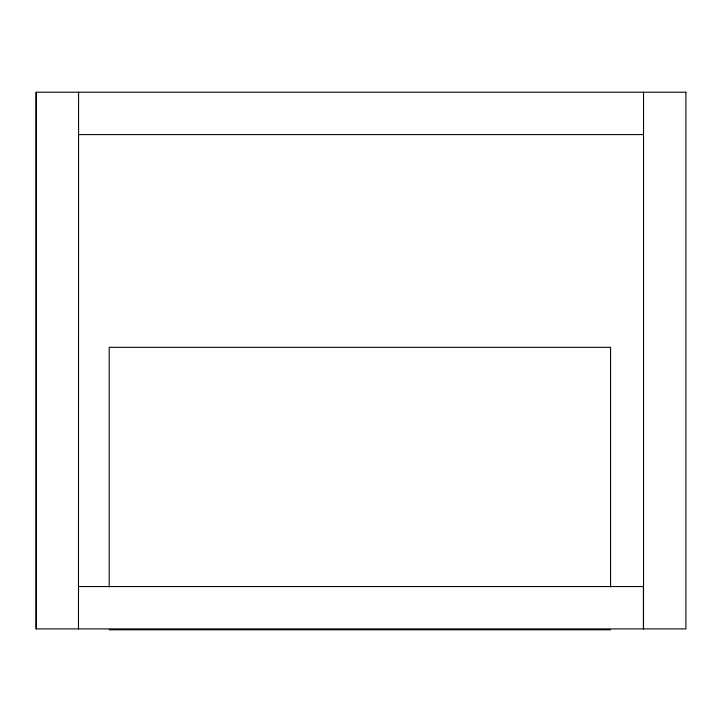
<?xml version="1.0" encoding="UTF-8"?>
<svg xmlns="http://www.w3.org/2000/svg" width="722" height="722" viewBox="0 0 722 722"><rect width="100%" height="100%" fill="white"/><g stroke="black" fill="none" stroke-linecap="round" stroke-linejoin="round"><path stroke-width="1.08" d="M78.59 134.59L643.528 134.59M78.472 586.535L643.528 586.535M109.193 629.783L610.577 629.783M643.528 92.217L643.528 628.907M643.41 586.535L643.41 628.907M610.577 587.022L610.577 347.318L109.193 347.318L109.193 587.022M78.59 92.217L78.472 628.907M36.217 92.217L36.217 628.907M685.9 92.217L36.1 92.217L36.1 628.907L685.9 628.907L685.9 92.217"/></g></svg>
